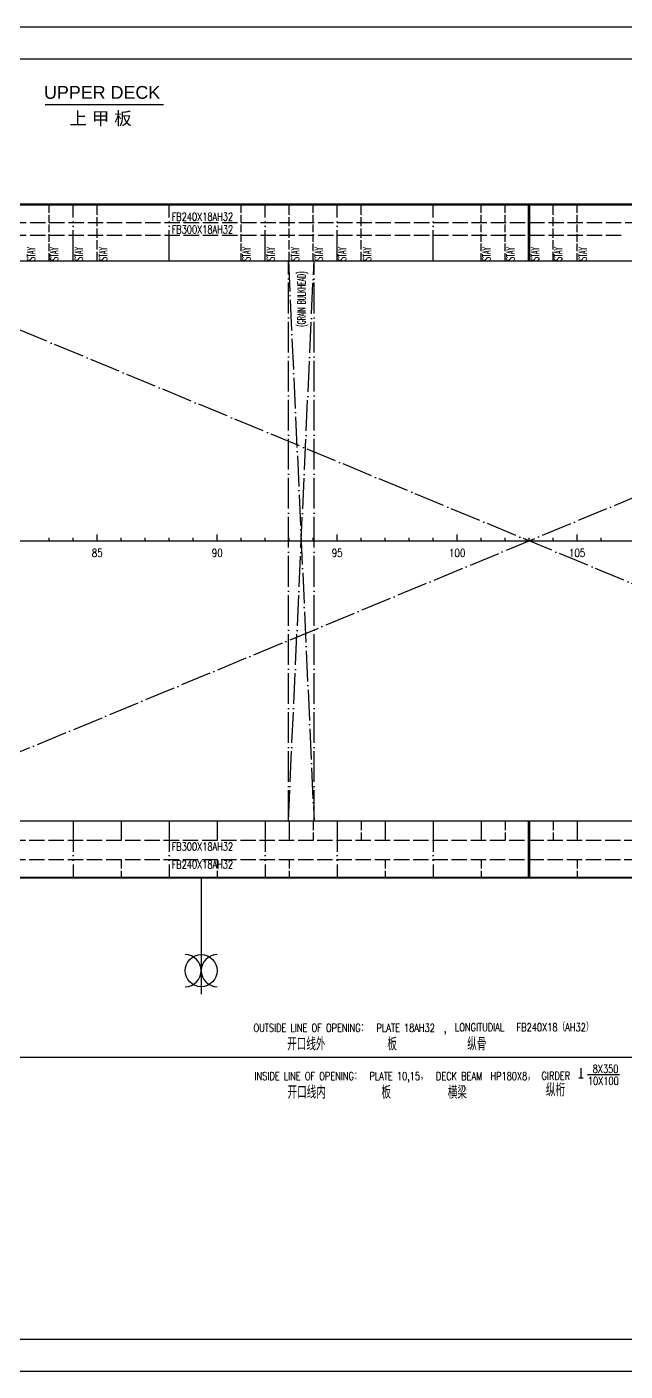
# Model space of a CAD drawing. Extents: x 415194 to 563994, y 496977 to 539177.
# Drawn here: x 484498 to 503198, y 497077 to 539077 of the extents above; entities that cross this region are included whole.
import ezdxf
from ezdxf.enums import TextEntityAlignment as Align

# ---------------------------------------------------------------- set-up
doc = ezdxf.new("R2010")
doc.units = 0
doc.header["$LTSCALE"] = 40
doc.header["$MEASUREMENT"] = 0
for name, pattern in [('ACAD_ISO02W100', [15, 12, -3]), ('ACAD_ISO03W100', [30, 12, -18]), ('ACAD_ISO04W100', [30.5, 24, -3, 0.5, -3]), ('ACAD_ISO05W100', [34, 24, -3, 0.5, -3, 0.5, -3])]:
    doc.linetypes.add(name, pattern=pattern)
doc.layers.get('0').update_dxf_attribs({"linetype": 'CONTINUOUS'})
for name, color, linetype in [('01CONTINUOUS', 2, 'CONTINUOUS'), ('11TEXTE', 4, 'CONTINUOUS'), ('12TEXTC', 6, 'CONTINUOUS'), ('BT_ENG', 7, 'CONTINUOUS'), ('C-CEN', 4, 'ACAD_ISO04W100'), ('C-CON', 4, 'CONTINUOUS'), ('C-DAS', 4, 'ACAD_ISO02W100'), ('FRAME', 7, 'CONTINUOUS'), ('Y-CON', 2, 'CONTINUOUS'), ('Y-DAS', 2, 'ACAD_ISO02W100'), ('Y-H', 2, 'ACAD_ISO03W100'), ('Y-PH', 2, 'ACAD_ISO05W100')]:
    doc.layers.add(name, color=color, linetype=linetype)
doc.styles.add('ROMANS', font='romans.shx', dxfattribs={"width": 0.75, "height": 250, "bigfont": 'hzdx.shx'})
doc.styles.add('SWISS721LIGHTBT', font='swissl.ttf')

msp = doc.modelspace()

# ---------------------------------------------------------------- linework, layer by layer
at = {"color": 2}
for p, q in [((417794.48, 538077.25), (562894.48, 538077.25)), ((417794.48, 498077.25), (562894.48, 498077.25))]:
    msp.add_line(p, q, dxfattribs=at)
for p, q in [((500173.49, 531765.61), (500173.49, 533515.61)), ((500223.49, 531765.61), (500223.49, 533515.61)), ((479198.49, 523015.61), (521198.49, 523015.61)), ((485198.49, 523015.61), (485198.49, 523115.61)), ((485948.49, 523015.61), (485948.49, 523115.61)), ((486698.49, 523015.61), (486698.49, 523215.61)), ((487448.49, 523015.61), (487448.49, 523115.61)), ((488198.49, 523015.61), (488198.49, 523115.61)), ((488948.49, 523015.61), (488948.49, 523115.61)), ((489698.49, 523015.61), (489698.49, 523115.61)), ((490448.49, 523015.61), (490448.49, 523215.61)), ((491198.49, 523015.61), (491198.49, 523115.61)), ((491948.49, 523015.61), (491948.49, 523115.61)), ((492698.49, 523015.61), (492698.49, 523115.61)), ((493448.49, 523015.61), (493448.49, 523115.61)), ((494198.49, 523015.61), (494198.49, 523215.61)), ((494948.49, 523015.61), (494948.49, 523115.61)), ((495698.49, 523015.61), (495698.49, 523115.61)), ((496448.49, 523015.61), (496448.49, 523115.61)), ((497198.49, 523015.61), (497198.49, 523115.61)), ((497948.49, 523015.61), (497948.49, 523215.61)), ((498698.49, 523015.61), (498698.49, 523115.61)), ((499448.49, 523015.61), (499448.49, 523115.61)), ((500198.49, 523015.61), (500198.49, 523115.61)), ((500948.49, 523015.61), (500948.49, 523115.61)), ((501698.49, 523015.61), (501698.49, 523215.61)), ((502448.49, 523015.61), (502448.49, 523115.61)), ((500173.49, 512515.61), (500173.49, 514265.61)), ((500223.49, 512515.61), (500223.49, 514265.61)), ((489947.99, 512515.61), (489947.99, 508855.22)), ((556476.48, 506876.36), (421298.49, 506876.36)), ((503022.08, 506332.59), (502022.08, 506332.59))]:
    msp.add_line(p, q)
msp.add_circle((489947.99, 509589.18), 500)
for centre, start, end in [((489447.99, 509589.18), 270, 90), ((490447.99, 509589.18), 90, 270)]:
    msp.add_arc(centre, 500, start, end)
at = {"layer": '01CONTINUOUS'}
msp.add_line((488772.15, 536646.05), (485066.58, 536646.05), dxfattribs=at)
at = {"layer": 'BT_ENG'}
for p, q in [((415294.48, 539077.25), (563894.48, 539077.25)), ((415294.48, 497077.25), (563894.48, 497077.25))]:
    msp.add_line(p, q, dxfattribs=at)
at = {"layer": 'C-CEN'}
for p, q in [((492673.49, 514265.61), (492673.49, 531765.61)), ((492673.49, 531765.61), (493473.49, 514265.61)), ((492673.49, 514265.61), (493473.49, 531765.61)), ((493473.49, 514265.61), (493473.49, 531765.61)), ((479198.49, 514325.61), (521173.49, 531707.11)), ((521198.49, 514325.61), (479198.49, 531705.61))]:
    msp.add_line(p, q, dxfattribs=at)
at = {"layer": 'C-CON'}
for points in [[(474823.49, 533545.62), (506848.49, 533545.62)], [(474823.49, 533515.62), (506848.49, 533515.62)], [(474823.49, 512515.61), (506848.49, 512515.61)], [(474823.49, 512485.61), (506848.49, 512485.61)]]:
    msp.add_lwpolyline(points, dxfattribs=at)
at = {"layer": 'C-DAS'}
for p, q in [((437198.49, 532965.61), (524198.49, 532965.61)), ((476198.49, 532565.61), (503198.49, 532565.61)), ((449173.49, 513665.61), (521173.49, 513665.61)), ((449173.49, 513065.61), (521173.49, 513065.61))]:
    msp.add_line(p, q, dxfattribs=at)
at = {"layer": 'Y-CON'}
for p, q in [((449223.49, 531765.61), (521173.49, 531765.61)), ((449223.49, 514265.61), (521173.49, 514265.61)), ((501815.37, 506545.64), (501815.37, 506241.94)), ((501747.03, 506241.94), (501883.71, 506241.94))]:
    msp.add_line(p, q, dxfattribs=at)
at = {"layer": 'Y-DAS', "ltscale": 0.5}
for p, q in [((485198.49, 531765.61), (485198.49, 533515.62)), ((491198.49, 531765.61), (491198.49, 533515.62)), ((493448.49, 531765.61), (493448.49, 533515.62)), ((498698.49, 531765.61), (498698.49, 533515.62)), ((499448.49, 531765.61), (499448.49, 533515.62)), ((501698.49, 531765.61), (501698.49, 533515.62)), ((487448.49, 514265.61), (487448.49, 513665.61)), ((488948.49, 514265.61), (488948.49, 513665.61)), ((490448.49, 514265.61), (490448.49, 513665.61)), ((491948.49, 514265.61), (491948.49, 513665.61)), ((492698.49, 514265.61), (492698.49, 513665.61)), ((495698.49, 514265.61), (495698.49, 513665.61)), ((498698.49, 514265.61), (498698.49, 513665.61)), ((501698.49, 514265.61), (501698.49, 513665.61))]:
    msp.add_line(p, q, dxfattribs=at)
at = {"layer": 'Y-DAS', "ltscale": 0.6}
for p, q in [((486698.49, 531765.61), (486698.49, 533515.62)), ((492698.49, 531765.61), (492698.49, 533515.62)), ((494948.49, 531765.61), (494948.49, 533515.62)), ((500948.49, 531765.61), (500948.49, 533515.62)), ((492698.49, 531765.61), (492698.49, 532565.61)), ((494948.49, 531765.61), (494948.49, 532565.61)), ((500948.49, 531765.61), (500948.49, 532565.61)), ((487448.49, 514265.61), (487448.49, 513665.61)), ((488948.49, 514265.61), (488948.49, 513665.61)), ((490448.49, 514265.61), (490448.49, 513665.61)), ((491948.49, 514265.61), (491948.49, 513665.61)), ((492698.49, 514265.61), (492698.49, 513665.61)), ((493448.49, 514265.61), (493448.49, 513665.61)), ((494948.49, 514265.61), (494948.49, 513665.61)), ((495698.49, 514265.61), (495698.49, 513665.61)), ((498698.49, 514265.61), (498698.49, 513665.61)), ((499448.49, 514265.61), (499448.49, 513665.61)), ((500948.49, 514265.61), (500948.49, 513665.61)), ((501698.49, 514265.61), (501698.49, 513665.61)), ((487448.49, 513065.61), (487448.49, 512515.61)), ((490448.49, 513065.61), (490448.49, 512515.61)), ((492698.49, 513065.61), (492698.49, 512515.61)), ((495698.49, 513065.61), (495698.49, 512515.61)), ((498698.49, 513065.61), (498698.49, 512515.61)), ((501698.49, 513065.61), (501698.49, 512515.61))]:
    msp.add_line(p, q, dxfattribs=at)
at = {"layer": 'Y-H'}
for p, q in [((500198.49, 531765.61), (500198.49, 533515.61)), ((500198.49, 514265.61), (500198.49, 512515.61))]:
    msp.add_line(p, q, dxfattribs=at)
at = {"layer": 'Y-PH'}
for p, q in [((485948.49, 531765.61), (485948.49, 533515.61)), ((488948.49, 531765.61), (488948.49, 533515.61)), ((491948.49, 531765.61), (491948.49, 533515.61)), ((494198.49, 531765.61), (494198.49, 533515.61)), ((497198.49, 531765.61), (497198.49, 533515.61)), ((485948.49, 514265.61), (485948.49, 512515.61)), ((488948.49, 514265.61), (488948.49, 512515.61)), ((491948.49, 514265.61), (491948.49, 512515.61)), ((494198.49, 514265.61), (494198.49, 512515.61)), ((497198.49, 514265.61), (497198.49, 512515.61))]:
    msp.add_line(p, q, dxfattribs=at)

# ---------------------------------------------------------------- texts
at = {"style": 'ROMANS', "width": 0.45}
for s, p in [('STAY', (484757.98, 531772.63)), ('STAY', (485480.87, 531772.63)), ('STAY', (486247.58, 531772.63)), ('STAY', (487007.98, 531772.63)), ('STAY', (491491.31, 531772.63)), ('STAY', (492247.58, 531772.63)), ('STAY', (493007.98, 531772.63)), ('STAY', (493751.76, 531772.63)), ('STAY', (494476.37, 531772.63)), ('STAY', (495257.98, 531772.63)), ('STAY', (498990.95, 531772.63)), ('STAY', (499741.31, 531772.63)), ('STAY', (500507.7, 531772.63)), ('STAY', (501226.65, 531772.63)), ('STAY', (501997.9, 531772.63)), ('(GRAIN BULKHEAD)', (493204.45, 529702.58))]:
    msp.add_text(s, height=250, rotation=90, dxfattribs=at).set_placement(p)
at = {"style": 'ROMANS', "width": 0.75}
for s, height, p in [('OUTSIDE LINE OF OPENING：', 250, (491581.37, 507677.82)), ('PLATE 18AH32', 250, (495428.29, 507677.82)), ('INSIDE LINE OF OPENING：', 250, (491612.34, 506170.45)), ('PLATE 10,15，', 250, (495205.43, 506170.45)), ('纵桁', 400, (500722.83, 505662.13))]:
    msp.add_text(s, height=height, dxfattribs=at).set_placement(p)
at = {"color": 1, "char_height": 250, "width": 4189.5335, "attachment_point": 1, "style": 'ROMANS'}
for s, insert in [('FB240X18AH32', (489023.51, 533271.31)), ('FB300X18AH32', (489023.51, 532871.31)), ('FB300X18AH32', (489023.51, 513589.52)), ('FB240X18AH32', (489023.51, 513033.34))]:
    msp.add_mtext(s, dxfattribs=dict(at, insert=insert))
at = {"attachment_point": 5, "style": 'ROMANS'}
for s, insert, char_height in [('LONGITUDIAL   FB240X18（AH32）', (500046.51, 507814.96), 250), ('开口线外', (493231.73, 507297.23), 400), ('板', (495913.62, 507297.23), 400), (',', (497572.98, 507756.79), 250), ('纵骨', (498562.74, 507297.23), 400), ('8X350', (502586.46, 506520.81), 250), ('DECK BEAM  HP180X8，', (498833.35, 506286.43), 250), (' GIRDER ', (500967.87, 506306.43), 250), ('10X100', (502516.25, 506144.77), 250), ('开口线内', (493244.84, 505789.86), 400), ('板', (495728.71, 505789.86), 400), ('横梁', (497953, 505784.38), 400)]:
    msp.add_mtext(s, dxfattribs=dict(at, insert=insert, char_height=char_height))
at = {"layer": '11TEXTE', "style": 'SWISS721LIGHTBT'}
msp.add_text('UPPER DECK', height=400, dxfattribs=at).set_placement((486850.16, 537030.44), align=Align.MIDDLE)
at = {"layer": '12TEXTC', "style": 'SWISS721LIGHTBT'}
msp.add_text('上 甲 板', height=400, dxfattribs=at).set_placement((486802.61, 536224.53), align=Align.MIDDLE)
at = {"layer": 'FRAME', "style": 'ROMANS', "width": 0.8}
for s, p in [('85', (486698.49, 522640.61)), ('90', (490448.49, 522640.61)), ('95', (494198.49, 522640.61)), ('100', (497948.49, 522640.61)), ('105', (501698.49, 522640.61))]:
    msp.add_text(s, height=250, dxfattribs=at).set_placement(p, align=Align.MIDDLE)

doc.saveas('drawing.dxf')
